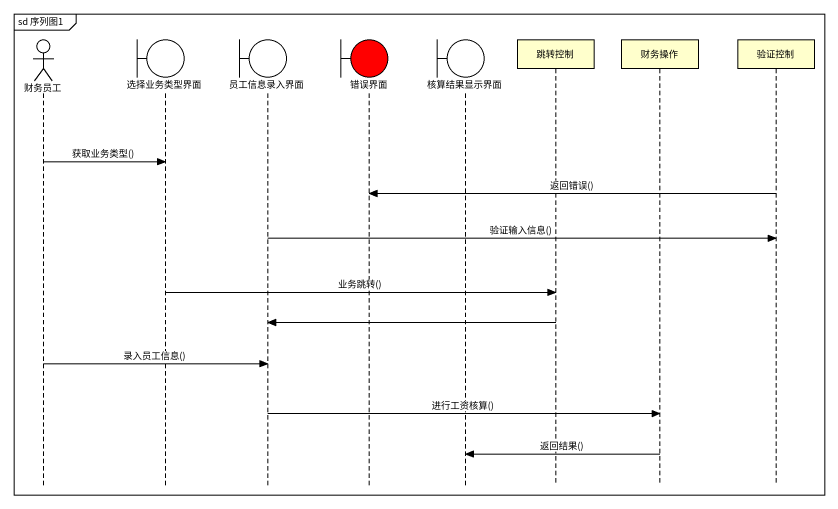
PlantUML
@startuml
mainframe sd 序列图1
hide footbox
actor 财务员工
boundary 选择业务类型界面
boundary 员工信息录入界面
boundary 错误界面 #FF0000
boundary 核算结果显示界面
participant 跳转控制
participant 财务操作
participant 验证控制

财务员工 -> 选择业务类型界面 : 获取业务类型()
验证控制 -> 错误界面 : 返回错误()
员工信息录入界面 -> 验证控制 : 验证输入信息()
选择业务类型界面 -> 跳转控制 : 业务跳转()
跳转控制 -> 员工信息录入界面
财务员工 -> 员工信息录入界面 : 录入员工信息()
员工信息录入界面 -> 财务操作 : 进行工资核算()
财务操作 -> 核算结果显示界面 : 返回结果()
@enduml
